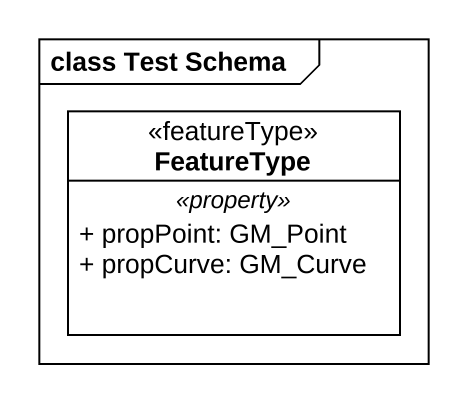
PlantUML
@startuml
mainframe class Test Schema
hide circle
hide empty members
skinparam classAttributeIconSize 0
class FeatureType <<featureType>> {
  .. <<property>> ..
  + propPoint: GM_Point
  + propCurve: GM_Curve
}
@enduml
